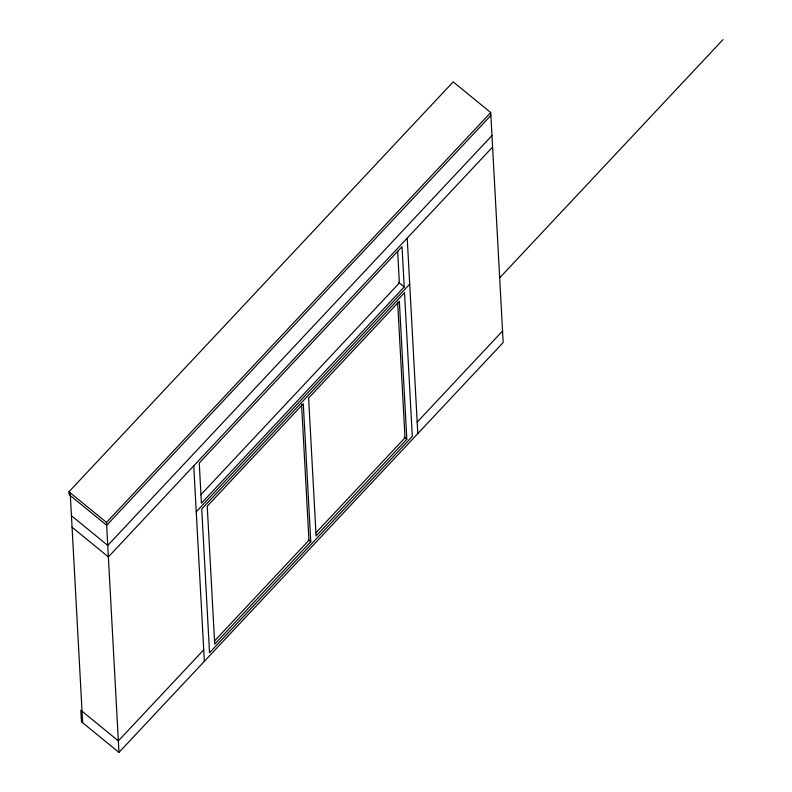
<?xml version="1.0" encoding="UTF-8"?>
<svg xmlns="http://www.w3.org/2000/svg" width="792" height="792" viewBox="0 0 792 792"><rect width="100%" height="100%" fill="white"/><g stroke="black" fill="none" stroke-linecap="round" stroke-linejoin="round"><path stroke-width="1.19" d="M490.882 115.414L106.663 525.294L69.142 494.634L68.983 491.753L453.202 81.883L490.723 112.543L503.177 342.52L118.968 752.4L81.437 721.74L80.814 710.236L118.345 740.896L203.722 649.816M118.968 752.4L106.504 522.423L490.723 112.543M491.971 135.541L107.752 545.421L71.438 515.74M492.594 147.045L108.375 556.915L72.062 527.244M200.812 494.802L399.366 282.982L397.653 251.272M404.217 286.942L201.435 503.257L199.247 463.013L402.029 246.688L404.217 286.942L398.623 282.378M196.248 511.83L409.702 284.12M499.693 277.834L723.017 39.6M417.176 422.106L502.564 331.026M214.573 640.896L308.949 540.233L301.603 404.702M315.958 532.749L404.999 437.758L397.663 302.237M310.761 541.708L214.711 644.183L207.237 506.197L303.287 403.722L310.761 541.708L308.167 539.59M406.821 439.243L316.097 536.016L308.623 398.029L399.346 301.257L406.821 439.243L404.227 437.125M68.983 491.753L106.504 522.423M407.217 238.125L417.8 433.61M193.763 465.835L204.346 661.32M70.201 492.743L82.655 722.73M404.524 292.684L201.742 509.008L209.524 652.747L412.305 436.422L404.524 292.684"/></g></svg>
